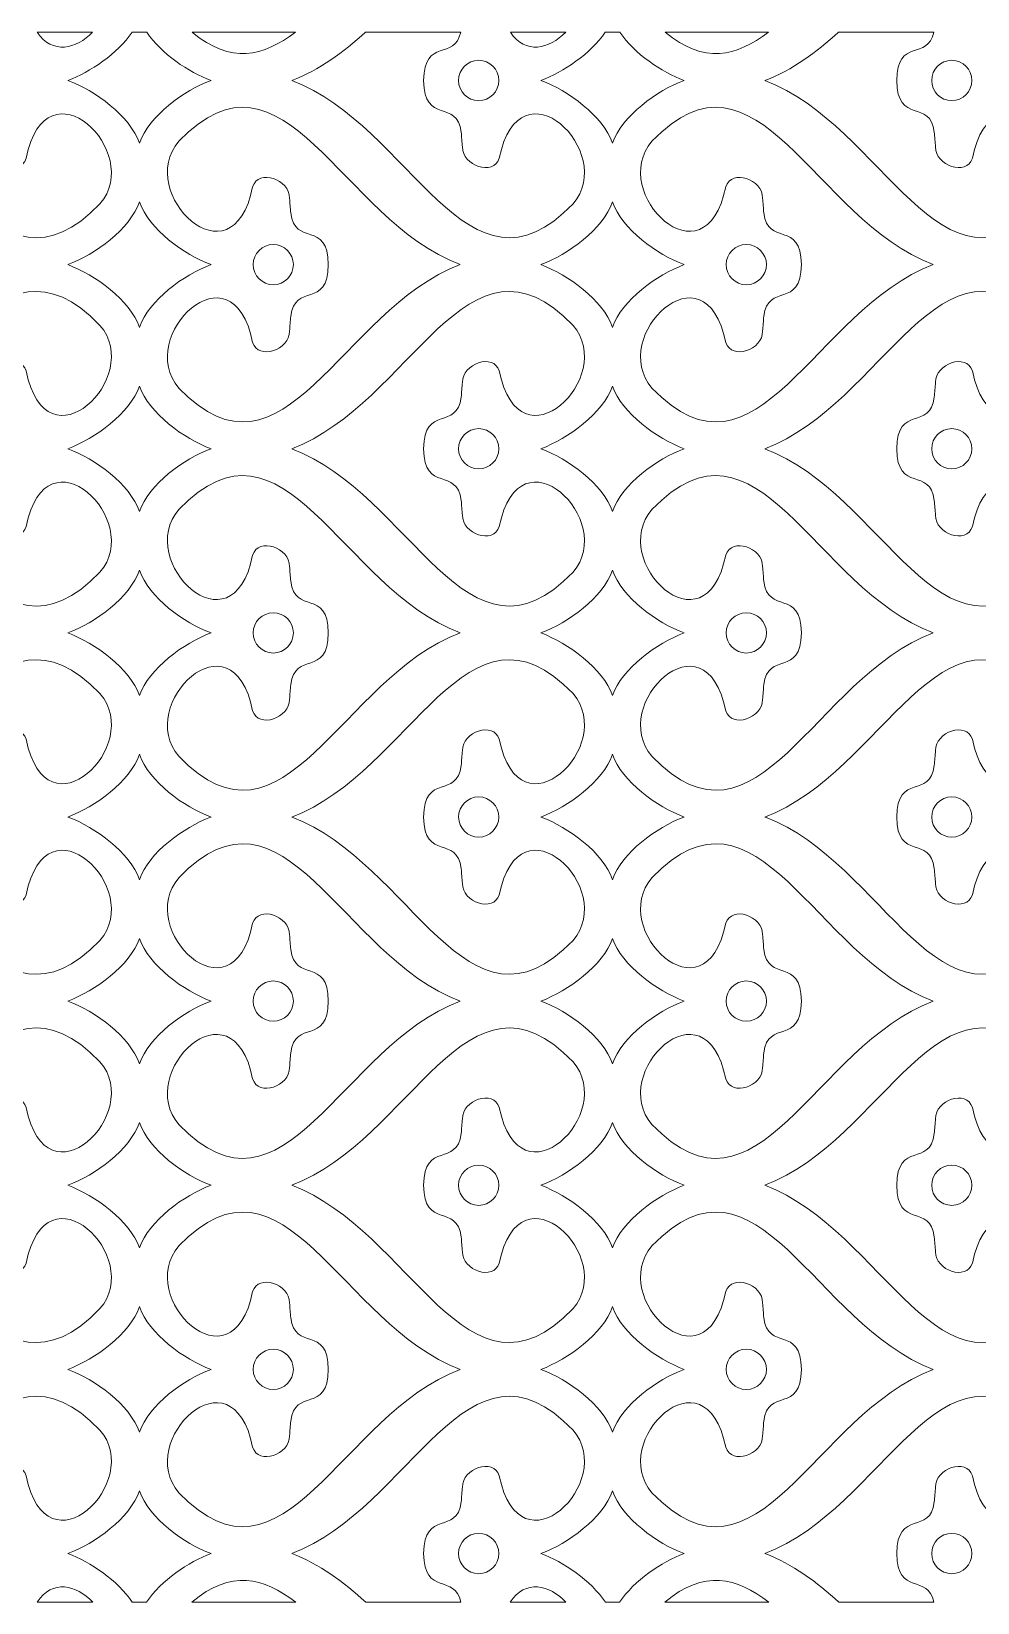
# Model space of a CAD drawing. Header units: millimetres. Extents: x -1200 to 1200, y -590 to 590.
# Drawn here: x -615 to 96, y -590 to 590 of the extents above; entities that cross this region are included whole.
import ezdxf

# ---------------------------------------------------------------- set-up
doc = ezdxf.new("R2010")
doc.units = ezdxf.units.MM
doc.header["$MEASUREMENT"] = 0
doc.layers.add('Layer 1', color=7, linetype='Continuous')

msp = doc.modelspace()

# ---------------------------------------------------------------- linework, layer by layer
at = {"layer": 'Layer 1', "color": 250, "lineweight": 9}
for points, knots in [([(-292.5766, 415.2334), (-382.4827, 381.319), (-424.5152, 239.9721), (-503.9863, 322.4812), (-537.3834, 361.3686), (-463.7061, 432.4113), (-448.527, 356.7357), (-444.083, 343.17), (-420.6633, 351.1255), (-420.7895, 365.2993), (-420.4896, 369.0056), (-420.1974, 372.712), (-419.8976, 376.4183), (-416.7954, 401.8341), (-391.9626, 381.6303), (-391.6629, 415.2334), (-391.9626, 448.8363), (-416.7954, 428.6253), (-419.8976, 454.0411), (-420.1974, 457.7474), (-420.4896, 461.461), (-420.7895, 465.1745), (-420.6633, 479.3338), (-444.083, 487.2966), (-448.527, 473.7309), (-463.7061, 398.0627), (-537.3834, 469.098), (-503.9863, 507.9854), (-424.5152, 590.4945), (-382.4827, 449.1549), (-292.5766, 415.2334)], [0, 0, 0, 0, 0.1, 0.1, 0.1, 0.2, 0.2, 0.2, 0.3, 0.3, 0.3, 0.4, 0.4, 0.4, 0.5, 0.5, 0.5, 0.6, 0.6, 0.6, 0.7, 0.7, 0.7, 0.8, 0.8, 0.8, 0.9, 0.9, 0.9, 1, 1, 1, 1]), ([(63.1012, 415.2334), (-26.8048, 381.319), (-68.8373, 239.9721), (-148.3085, 322.4812), (-181.7055, 361.3686), (-108.0282, 432.4113), (-92.8492, 356.7357), (-88.4051, 343.17), (-64.9854, 351.1255), (-65.1118, 365.2993), (-64.8118, 369.0056), (-64.5197, 372.712), (-64.2197, 376.4183), (-61.1176, 401.8341), (-36.2849, 381.6303), (-35.9849, 415.2334), (-36.2849, 448.8363), (-61.1176, 428.6253), (-64.2197, 454.0411), (-64.5197, 457.7474), (-64.8118, 461.461), (-65.1118, 465.1745), (-64.9854, 479.3338), (-88.4051, 487.2966), (-92.8492, 473.7309), (-108.0282, 398.0627), (-181.7055, 469.098), (-148.3085, 507.9854), (-68.8373, 590.4945), (-26.8048, 449.1549), (63.1012, 415.2334)], [0, 0, 0, 0, 0.1, 0.1, 0.1, 0.2, 0.2, 0.2, 0.3, 0.3, 0.3, 0.4, 0.4, 0.4, 0.5, 0.5, 0.5, 0.6, 0.6, 0.6, 0.7, 0.7, 0.7, 0.8, 0.8, 0.8, 0.9, 0.9, 0.9, 1, 1, 1, 1]), ([(-774.7228, 553.6268), (-754.0821, 561.4145), (-735.9694, 574.8698), (-719.3435, 589.9734), (-719.3435, 589.9734), (-647.8016, 589.9734), (-647.8016, 589.9734), (-652.192, 568.3625), (-675.3471, 586.0766), (-675.6367, 553.6268), (-675.3367, 520.0309), (-650.504, 540.2421), (-647.402, 514.8335), (-647.1098, 511.1199), (-646.8098, 507.3991), (-646.5099, 503.6928), (-646.6363, 489.5335), (-623.2165, 481.5634), (-618.7803, 495.1291), (-603.5933, 570.8047), (-529.9161, 499.7693), (-563.3132, 460.8963), (-642.792, 378.3729), (-684.8167, 519.7124), (-774.7228, 553.6268)], [0, 0, 0, 0, 0.125, 0.125, 0.125, 0.25, 0.25, 0.25, 0.375, 0.375, 0.375, 0.5, 0.5, 0.5, 0.625, 0.625, 0.625, 0.75, 0.75, 0.75, 0.875, 0.875, 0.875, 1, 1, 1, 1]), ([(-568.8462, 589.9734), (-581.2634, 577.152), (-599.0767, 572.8917), (-610.4552, 589.9734), (-610.4552, 589.9734), (-568.8462, 589.9734), (-568.8462, 589.9734)], [0, 0, 0, 0, 0.5, 0.5, 0.5, 1, 1, 1, 1]), ([(-533.6498, 506.4652), (-540.6985, 527.0093), (-567.1495, 546.0983), (-587.5224, 553.6412), (-570.7929, 559.8233), (-549.9675, 573.7916), (-539.15, 589.9734), (-539.15, 589.9734), (-528.1495, 589.9734), (-528.1495, 589.9734), (-517.3319, 573.7916), (-496.5067, 559.8233), (-479.7772, 553.6412), (-500.1501, 546.0983), (-526.6087, 527.0093), (-533.6498, 506.4652)], [0, 0, 0, 0, 0.2, 0.2, 0.2, 0.4, 0.4, 0.4, 0.6, 0.6, 0.6, 0.8, 0.8, 0.8, 1, 1, 1, 1]), ([(-494.0374, 589.9734), (-464.8018, 565.4763), (-440.5077, 571.6462), (-416.3887, 589.9734), (-416.3887, 589.9734), (-494.0374, 589.9734), (-494.0374, 589.9734)], [0, 0, 0, 0, 0.5, 0.5, 0.5, 1, 1, 1, 1]), ([(-419.0451, 553.6268), (-398.4044, 561.4145), (-380.2917, 574.8698), (-363.6658, 589.9734), (-363.6658, 589.9734), (-292.1237, 589.9734), (-292.1237, 589.9734), (-296.5142, 568.3625), (-319.6693, 586.0766), (-319.9588, 553.6268), (-319.6589, 520.0309), (-294.8262, 540.2421), (-291.7241, 514.8335), (-291.4319, 511.1199), (-291.1322, 507.3991), (-290.8322, 503.6928), (-290.9584, 489.5335), (-267.5387, 481.5634), (-263.1025, 495.1291), (-247.9156, 570.8047), (-174.2383, 499.7693), (-207.6355, 460.8963), (-287.1143, 378.3729), (-329.139, 519.7124), (-419.0451, 553.6268)], [0, 0, 0, 0, 0.125, 0.125, 0.125, 0.25, 0.25, 0.25, 0.375, 0.375, 0.375, 0.5, 0.5, 0.5, 0.625, 0.625, 0.625, 0.75, 0.75, 0.75, 0.875, 0.875, 0.875, 1, 1, 1, 1]), ([(-213.1685, 589.9734), (-225.5856, 577.152), (-243.3989, 572.8917), (-254.7774, 589.9734), (-254.7774, 589.9734), (-213.1685, 589.9734), (-213.1685, 589.9734)], [0, 0, 0, 0, 0.5, 0.5, 0.5, 1, 1, 1, 1]), ([(-177.9719, 506.4652), (-185.0207, 527.0093), (-211.4716, 546.0983), (-231.8445, 553.6412), (-215.115, 559.8233), (-194.2897, 573.7916), (-183.4721, 589.9734), (-183.4721, 589.9734), (-172.4717, 589.9734), (-172.4717, 589.9734), (-161.6541, 573.7916), (-140.8288, 559.8233), (-124.0992, 553.6412), (-144.4722, 546.0983), (-170.9311, 527.0093), (-177.9719, 506.4652)], [0, 0, 0, 0, 0.2, 0.2, 0.2, 0.4, 0.4, 0.4, 0.6, 0.6, 0.6, 0.8, 0.8, 0.8, 1, 1, 1, 1]), ([(-138.3596, 589.9734), (-109.124, 565.4763), (-84.8299, 571.6462), (-60.7109, 589.9734), (-60.7109, 589.9734), (-138.3596, 589.9734), (-138.3596, 589.9734)], [0, 0, 0, 0, 0.5, 0.5, 0.5, 1, 1, 1, 1]), ([(-63.3672, 553.6268), (-42.7265, 561.4145), (-24.6138, 574.8698), (-7.9879, 589.9734), (-7.9879, 589.9734), (63.5543, 589.9734), (63.5543, 589.9734), (59.1636, 568.3625), (36.0084, 586.0766), (35.719, 553.6268), (36.0188, 520.0309), (60.8516, 540.2421), (63.9539, 514.8335), (64.2457, 511.1199), (64.5457, 507.3991), (64.8457, 503.6928), (64.7195, 489.5335), (88.1393, 481.5634), (92.5753, 495.1291), (107.7623, 570.8047), (181.4396, 499.7693), (148.0424, 460.8963), (68.5635, 378.3729), (26.5389, 519.7124), (-63.3672, 553.6268)], [0, 0, 0, 0, 0.125, 0.125, 0.125, 0.25, 0.25, 0.25, 0.375, 0.375, 0.375, 0.5, 0.5, 0.5, 0.625, 0.625, 0.625, 0.75, 0.75, 0.75, 0.875, 0.875, 0.875, 1, 1, 1, 1]), ([(-263.4578, 553.6268), (-263.4578, 561.9804), (-270.246, 568.7706), (-278.5736, 568.7706), (-286.9012, 568.7706), (-293.6974, 561.9804), (-293.6974, 553.6268), (-293.6974, 545.2875), (-286.9012, 538.4902), (-278.5736, 538.4902), (-270.246, 538.4902), (-263.4578, 545.2875), (-263.4578, 553.6268)], [0, 0, 0, 0, 0.25, 0.25, 0.25, 0.5, 0.5, 0.5, 0.75, 0.75, 0.75, 1, 1, 1, 1]), ([(92.2201, 553.6268), (92.2201, 561.9804), (85.4317, 568.7706), (77.1042, 568.7706), (68.7768, 568.7706), (61.9805, 561.9804), (61.9805, 553.6268), (61.9805, 545.2875), (68.7768, 538.4902), (77.1042, 538.4902), (85.4317, 538.4902), (92.2201, 545.2875), (92.2201, 553.6268)], [0, 0, 0, 0, 0.25, 0.25, 0.25, 0.5, 0.5, 0.5, 0.75, 0.75, 0.75, 1, 1, 1, 1]), ([(-533.6498, 368.0718), (-540.6985, 388.6159), (-567.1495, 407.7049), (-587.5224, 415.2334), (-567.1495, 422.7691), (-540.6985, 441.8436), (-533.6498, 462.3948), (-526.6009, 441.8436), (-500.1501, 422.7691), (-479.7772, 415.2334), (-500.1501, 407.7049), (-526.6087, 388.6159), (-533.6498, 368.0718)], [0, 0, 0, 0, 0.25, 0.25, 0.25, 0.5, 0.5, 0.5, 0.75, 0.75, 0.75, 1, 1, 1, 1]), ([(-177.9719, 368.0718), (-185.0207, 388.6159), (-211.4716, 407.7049), (-231.8445, 415.2334), (-211.4716, 422.7691), (-185.0207, 441.8436), (-177.9719, 462.3948), (-170.9231, 441.8436), (-144.4722, 422.7691), (-124.0992, 415.2334), (-144.4722, 407.7049), (-170.9311, 388.6159), (-177.9719, 368.0718)], [0, 0, 0, 0, 0.25, 0.25, 0.25, 0.5, 0.5, 0.5, 0.75, 0.75, 0.75, 1, 1, 1, 1]), ([(-774.7228, 276.8326), (-684.8167, 242.9184), (-642.792, 101.5715), (-563.3132, 184.0806), (-529.9161, 222.968), (-603.5933, 294.0105), (-618.7803, 218.3351), (-623.2165, 204.7694), (-646.6363, 212.7321), (-646.5099, 226.8987), (-646.8098, 230.605), (-647.1098, 234.3186), (-647.402, 238.0249), (-650.504, 263.4407), (-675.3367, 243.2297), (-675.6367, 276.8326), (-675.3367, 310.4284), (-650.504, 290.2319), (-647.402, 315.6477), (-647.1098, 319.354), (-646.8098, 323.0603), (-646.5099, 326.7667), (-646.6363, 340.9404), (-623.2165, 348.896), (-618.7803, 335.3303), (-603.5933, 259.6547), (-529.9161, 330.6974), (-563.3132, 369.5775), (-642.792, 452.0939), (-684.8167, 310.7469), (-774.7228, 276.8326)], [0, 0, 0, 0, 0.1, 0.1, 0.1, 0.2, 0.2, 0.2, 0.3, 0.3, 0.3, 0.4, 0.4, 0.4, 0.5, 0.5, 0.5, 0.6, 0.6, 0.6, 0.7, 0.7, 0.7, 0.8, 0.8, 0.8, 0.9, 0.9, 0.9, 1, 1, 1, 1]), ([(-419.0451, 276.8326), (-329.139, 242.9184), (-287.1143, 101.5715), (-207.6355, 184.0806), (-174.2383, 222.968), (-247.9156, 294.0105), (-263.1025, 218.3351), (-267.5387, 204.7694), (-290.9584, 212.7321), (-290.8322, 226.8987), (-291.1322, 230.605), (-291.4319, 234.3186), (-291.7241, 238.0249), (-294.8262, 263.4407), (-319.6589, 243.2297), (-319.9588, 276.8326), (-319.6589, 310.4284), (-294.8262, 290.2319), (-291.7241, 315.6477), (-291.4319, 319.354), (-291.1322, 323.0603), (-290.8322, 326.7667), (-290.9584, 340.9404), (-267.5387, 348.896), (-263.1025, 335.3303), (-247.9156, 259.6547), (-174.2383, 330.6974), (-207.6355, 369.5775), (-287.1143, 452.0939), (-329.139, 310.7469), (-419.0451, 276.8326)], [0, 0, 0, 0, 0.1, 0.1, 0.1, 0.2, 0.2, 0.2, 0.3, 0.3, 0.3, 0.4, 0.4, 0.4, 0.5, 0.5, 0.5, 0.6, 0.6, 0.6, 0.7, 0.7, 0.7, 0.8, 0.8, 0.8, 0.9, 0.9, 0.9, 1, 1, 1, 1]), ([(-63.3672, 276.8326), (26.5389, 242.9184), (68.5635, 101.5715), (148.0424, 184.0806), (181.4396, 222.968), (107.7623, 294.0105), (92.5753, 218.3351), (88.1393, 204.7694), (64.7195, 212.7321), (64.8457, 226.8987), (64.5457, 230.605), (64.2457, 234.3186), (63.9539, 238.0249), (60.8516, 263.4407), (36.0188, 243.2297), (35.719, 276.8326), (36.0188, 310.4284), (60.8516, 290.2319), (63.9539, 315.6477), (64.2457, 319.354), (64.5457, 323.0603), (64.8457, 326.7667), (64.7195, 340.9404), (88.1393, 348.896), (92.5753, 335.3303), (107.7623, 259.6547), (181.4396, 330.6974), (148.0424, 369.5775), (68.5635, 452.0939), (26.5389, 310.7469), (-63.3672, 276.8326)], [0, 0, 0, 0, 0.1, 0.1, 0.1, 0.2, 0.2, 0.2, 0.3, 0.3, 0.3, 0.4, 0.4, 0.4, 0.5, 0.5, 0.5, 0.6, 0.6, 0.6, 0.7, 0.7, 0.7, 0.8, 0.8, 0.8, 0.9, 0.9, 0.9, 1, 1, 1, 1]), ([(-448.164, 415.2334), (-448.164, 406.8941), (-441.3757, 400.0968), (-433.0479, 400.0968), (-424.7205, 400.0968), (-417.9321, 406.8941), (-417.9321, 415.2334), (-417.9321, 423.5726), (-424.7205, 430.3772), (-433.0479, 430.3772), (-441.3757, 430.3772), (-448.164, 423.5726), (-448.164, 415.2334)], [0, 0, 0, 0, 0.25, 0.25, 0.25, 0.5, 0.5, 0.5, 0.75, 0.75, 0.75, 1, 1, 1, 1]), ([(-92.4861, 415.2334), (-92.4861, 406.8941), (-85.6977, 400.0968), (-77.3702, 400.0968), (-69.0426, 400.0968), (-62.2542, 406.8941), (-62.2542, 415.2334), (-62.2542, 423.5726), (-69.0426, 430.3772), (-77.3702, 430.3772), (-85.6977, 430.3772), (-92.4861, 423.5726), (-92.4861, 415.2334)], [0, 0, 0, 0, 0.25, 0.25, 0.25, 0.5, 0.5, 0.5, 0.75, 0.75, 0.75, 1, 1, 1, 1]), ([(-533.6498, 229.664), (-540.6985, 250.2152), (-567.1495, 269.3041), (-587.5224, 276.8326), (-567.1495, 284.3611), (-540.6985, 303.4501), (-533.6498, 323.9941), (-526.6009, 303.4501), (-500.1501, 284.3611), (-479.7772, 276.8326), (-500.1501, 269.3041), (-526.6087, 250.2152), (-533.6498, 229.664)], [0, 0, 0, 0, 0.25, 0.25, 0.25, 0.5, 0.5, 0.5, 0.75, 0.75, 0.75, 1, 1, 1, 1]), ([(-177.9719, 229.664), (-185.0207, 250.2152), (-211.4716, 269.3041), (-231.8445, 276.8326), (-211.4716, 284.3611), (-185.0207, 303.4501), (-177.9719, 323.9941), (-170.9231, 303.4501), (-144.4722, 284.3611), (-124.0992, 276.8326), (-144.4722, 269.3041), (-170.9311, 250.2152), (-177.9719, 229.664)], [0, 0, 0, 0, 0.25, 0.25, 0.25, 0.5, 0.5, 0.5, 0.75, 0.75, 0.75, 1, 1, 1, 1]), ([(-292.5766, 138.4392), (-382.4827, 172.3535), (-424.5152, 313.6931), (-503.9863, 231.1697), (-537.3834, 192.2966), (-463.7061, 121.2613), (-448.527, 196.9369), (-444.083, 210.5026), (-420.6633, 202.5397), (-420.7895, 188.3732), (-420.4896, 184.6668), (-420.1974, 180.9533), (-419.8976, 177.2325), (-416.7954, 151.8239), (-391.9626, 172.035), (-391.6629, 138.4392), (-391.9626, 104.8362), (-416.7954, 125.0401), (-419.8976, 99.6241), (-420.1974, 95.9179), (-420.4896, 92.2116), (-420.7895, 88.498), (-420.6633, 74.3315), (-444.083, 66.3614), (-448.527, 79.9343), (-463.7061, 155.6027), (-537.3834, 84.5672), (-503.9863, 45.6871), (-424.5152, -36.8293), (-382.4827, 104.5249), (-292.5766, 138.4392)], [0, 0, 0, 0, 0.1, 0.1, 0.1, 0.2, 0.2, 0.2, 0.3, 0.3, 0.3, 0.4, 0.4, 0.4, 0.5, 0.5, 0.5, 0.6, 0.6, 0.6, 0.7, 0.7, 0.7, 0.8, 0.8, 0.8, 0.9, 0.9, 0.9, 1, 1, 1, 1]), ([(63.1012, 138.4392), (-26.8048, 172.3535), (-68.8373, 313.6931), (-148.3085, 231.1697), (-181.7055, 192.2966), (-108.0282, 121.2613), (-92.8492, 196.9369), (-88.4051, 210.5026), (-64.9854, 202.5397), (-65.1118, 188.3732), (-64.8118, 184.6668), (-64.5197, 180.9533), (-64.2197, 177.2325), (-61.1176, 151.8239), (-36.2849, 172.035), (-35.9849, 138.4392), (-36.2849, 104.8362), (-61.1176, 125.0401), (-64.2197, 99.6241), (-64.5197, 95.9179), (-64.8118, 92.2116), (-65.1118, 88.498), (-64.9854, 74.3315), (-88.4051, 66.3614), (-92.8492, 79.9343), (-108.0282, 155.6027), (-181.7055, 84.5672), (-148.3085, 45.6871), (-68.8373, -36.8293), (-26.8048, 104.5249), (63.1012, 138.4392)], [0, 0, 0, 0, 0.1, 0.1, 0.1, 0.2, 0.2, 0.2, 0.3, 0.3, 0.3, 0.4, 0.4, 0.4, 0.5, 0.5, 0.5, 0.6, 0.6, 0.6, 0.7, 0.7, 0.7, 0.8, 0.8, 0.8, 0.9, 0.9, 0.9, 1, 1, 1, 1]), ([(-263.4578, 276.8326), (-263.4578, 268.4934), (-270.246, 261.6889), (-278.5736, 261.6889), (-286.9012, 261.6889), (-293.6974, 268.4934), (-293.6974, 276.8326), (-293.6974, 285.1718), (-286.9012, 291.9692), (-278.5736, 291.9692), (-270.246, 291.9692), (-263.4578, 285.1718), (-263.4578, 276.8326)], [0, 0, 0, 0, 0.25, 0.25, 0.25, 0.5, 0.5, 0.5, 0.75, 0.75, 0.75, 1, 1, 1, 1]), ([(92.2201, 276.8326), (92.2201, 268.4934), (85.4317, 261.6889), (77.1042, 261.6889), (68.7768, 261.6889), (61.9805, 268.4934), (61.9805, 276.8326), (61.9805, 285.1718), (68.7768, 291.9692), (77.1042, 291.9692), (85.4317, 291.9692), (92.2201, 285.1718), (92.2201, 276.8326)], [0, 0, 0, 0, 0.25, 0.25, 0.25, 0.5, 0.5, 0.5, 0.75, 0.75, 0.75, 1, 1, 1, 1]), ([(-533.6498, 91.2705), (-540.6985, 111.8145), (-567.1495, 130.8891), (-587.5224, 138.4392), (-567.1495, 145.9677), (-540.6985, 165.0494), (-533.6498, 185.6007), (-526.6009, 165.0494), (-500.1501, 145.9677), (-479.7772, 138.4392), (-500.1501, 130.8891), (-526.6087, 111.8145), (-533.6498, 91.2705)], [0, 0, 0, 0, 0.25, 0.25, 0.25, 0.5, 0.5, 0.5, 0.75, 0.75, 0.75, 1, 1, 1, 1]), ([(-177.9719, 91.2705), (-185.0207, 111.8145), (-211.4716, 130.8891), (-231.8445, 138.4392), (-211.4716, 145.9677), (-185.0207, 165.0494), (-177.9719, 185.6007), (-170.9231, 165.0494), (-144.4722, 145.9677), (-124.0992, 138.4392), (-144.4722, 130.8891), (-170.9311, 111.8145), (-177.9719, 91.2705)], [0, 0, 0, 0, 0.25, 0.25, 0.25, 0.5, 0.5, 0.5, 0.75, 0.75, 0.75, 1, 1, 1, 1]), ([(-774.7228, 0.0314), (-684.8167, 33.9528), (-642.792, 175.2853), (-563.3132, 92.7762), (-529.9161, 53.9032), (-603.5933, -17.1393), (-618.7803, 58.5361), (-623.2165, 72.1018), (-646.6363, 64.1391), (-646.5099, 49.9725), (-646.8098, 46.259), (-647.1098, 42.5526), (-647.402, 38.8391), (-650.504, 13.4305), (-675.3367, 33.6343), (-675.6367, 0.0314), (-675.6367, 0.0168), (-675.6367, -0.0121), (-675.6367, -0.0266), (-675.2736, -33.4342), (-650.4961, -13.3244), (-647.402, -38.7041), (-647.1098, -42.4176), (-646.8098, -46.124), (-646.5099, -49.8303), (-646.6363, -64.004), (-623.2165, -71.9596), (-618.7803, -58.3939), (-603.5933, 17.2816), (-529.9161, -53.7682), (-563.3132, -92.6411), (-642.6897, -175.0489), (-684.7141, -34.1581), (-774.3991, -0.0266), (-774.3991, -0.0266), (-774.5729, -0.0266), (-774.5729, -0.0266), (-774.6283, -0.0121), (-774.6755, 0.0168), (-774.7228, 0.0314)], [0, 0, 0, 0, 0.076923077, 0.076923077, 0.076923077, 0.153846154, 0.153846154, 0.153846154, 0.230769231, 0.230769231, 0.230769231, 0.307692308, 0.307692308, 0.307692308, 0.384615385, 0.384615385, 0.384615385, 0.461538462, 0.461538462, 0.461538462, 0.538461538, 0.538461538, 0.538461538, 0.615384615, 0.615384615, 0.615384615, 0.692307692, 0.692307692, 0.692307692, 0.769230769, 0.769230769, 0.769230769, 0.846153846, 0.846153846, 0.846153846, 0.923076923, 0.923076923, 0.923076923, 1, 1, 1, 1]), ([(-419.0451, 0.0314), (-329.139, 33.9528), (-287.1143, 175.2853), (-207.6355, 92.7762), (-174.2383, 53.9032), (-247.9156, -17.1393), (-263.1025, 58.5361), (-267.5387, 72.1018), (-290.9584, 64.1391), (-290.8322, 49.9725), (-291.1322, 46.259), (-291.4319, 42.5526), (-291.7241, 38.8391), (-294.8262, 13.4305), (-319.6589, 33.6343), (-319.9588, 0.0314), (-319.9588, 0.0168), (-319.9588, -0.0121), (-319.9588, -0.0266), (-319.5958, -33.4342), (-294.8182, -13.3244), (-291.7241, -38.7041), (-291.4319, -42.4176), (-291.1322, -46.124), (-290.8322, -49.8303), (-290.9584, -64.004), (-267.5387, -71.9596), (-263.1025, -58.3939), (-247.9156, 17.2816), (-174.2383, -53.7682), (-207.6355, -92.6411), (-287.0117, -175.0489), (-329.0363, -34.1581), (-418.7215, -0.0266), (-418.7215, -0.0266), (-418.895, -0.0266), (-418.895, -0.0266), (-418.9504, -0.0121), (-418.9977, 0.0168), (-419.0451, 0.0314)], [0, 0, 0, 0, 0.076923077, 0.076923077, 0.076923077, 0.153846154, 0.153846154, 0.153846154, 0.230769231, 0.230769231, 0.230769231, 0.307692308, 0.307692308, 0.307692308, 0.384615385, 0.384615385, 0.384615385, 0.461538462, 0.461538462, 0.461538462, 0.538461538, 0.538461538, 0.538461538, 0.615384615, 0.615384615, 0.615384615, 0.692307692, 0.692307692, 0.692307692, 0.769230769, 0.769230769, 0.769230769, 0.846153846, 0.846153846, 0.846153846, 0.923076923, 0.923076923, 0.923076923, 1, 1, 1, 1]), ([(-63.3672, 0.0314), (26.5389, 33.9528), (68.5635, 175.2853), (148.0424, 92.7762), (181.4396, 53.9032), (107.7623, -17.1393), (92.5753, 58.5361), (88.1393, 72.1018), (64.7195, 64.1391), (64.8457, 49.9725), (64.5457, 46.259), (64.2457, 42.5526), (63.9539, 38.8391), (60.8516, 13.4305), (36.0188, 33.6343), (35.719, 0.0314), (35.719, 0.0168), (35.719, -0.0121), (35.719, -0.0266), (36.082, -33.4342), (60.8594, -13.3244), (63.9539, -38.7041), (64.2457, -42.4176), (64.5457, -46.124), (64.8457, -49.8303), (64.7195, -64.004), (88.1393, -71.9596), (92.5753, -58.3939), (107.7623, 17.2816), (181.4396, -53.7682), (148.0424, -92.6411), (68.6662, -175.0489), (26.6415, -34.1581), (-63.0436, -0.0266), (-63.0436, -0.0266), (-63.2173, -0.0266), (-63.2173, -0.0266), (-63.2725, -0.0121), (-63.3199, 0.0168), (-63.3672, 0.0314)], [0, 0, 0, 0, 0.076923077, 0.076923077, 0.076923077, 0.153846154, 0.153846154, 0.153846154, 0.230769231, 0.230769231, 0.230769231, 0.307692308, 0.307692308, 0.307692308, 0.384615385, 0.384615385, 0.384615385, 0.461538462, 0.461538462, 0.461538462, 0.538461538, 0.538461538, 0.538461538, 0.615384615, 0.615384615, 0.615384615, 0.692307692, 0.692307692, 0.692307692, 0.769230769, 0.769230769, 0.769230769, 0.846153846, 0.846153846, 0.846153846, 0.923076923, 0.923076923, 0.923076923, 1, 1, 1, 1]), ([(-448.164, 138.4392), (-448.164, 146.7784), (-441.3757, 153.5758), (-433.0479, 153.5758), (-424.7205, 153.5758), (-417.9321, 146.7784), (-417.9321, 138.4392), (-417.9321, 130.0928), (-424.7205, 123.2954), (-433.0479, 123.2954), (-441.3757, 123.2954), (-448.164, 130.0928), (-448.164, 138.4392)], [0, 0, 0, 0, 0.25, 0.25, 0.25, 0.5, 0.5, 0.5, 0.75, 0.75, 0.75, 1, 1, 1, 1]), ([(-92.4861, 138.4392), (-92.4861, 146.7784), (-85.6977, 153.5758), (-77.3702, 153.5758), (-69.0426, 153.5758), (-62.2542, 146.7784), (-62.2542, 138.4392), (-62.2542, 130.0928), (-69.0426, 123.2954), (-77.3702, 123.2954), (-85.6977, 123.2954), (-92.4861, 130.0928), (-92.4861, 138.4392)], [0, 0, 0, 0, 0.25, 0.25, 0.25, 0.5, 0.5, 0.5, 0.75, 0.75, 0.75, 1, 1, 1, 1]), ([(-587.3565, -0.0266), (-587.4119, -0.0121), (-587.4671, 0.0168), (-587.5224, 0.0314), (-567.1495, 7.5671), (-540.6985, 26.6416), (-533.6498, 47.2), (-526.6009, 26.6416), (-500.1501, 7.5671), (-479.7772, 0.0314), (-479.8324, 0.0168), (-479.8876, -0.0121), (-479.9429, -0.0266), (-479.9429, -0.0266), (-480.1245, -0.0266), (-480.1245, -0.0266), (-500.45, -7.6564), (-526.6483, -26.6368), (-533.6498, -47.0577), (-540.6591, -26.6368), (-566.8495, -7.6564), (-587.175, -0.0266), (-587.175, -0.0266), (-587.3565, -0.0266), (-587.3565, -0.0266)], [0, 0, 0, 0, 0.125, 0.125, 0.125, 0.25, 0.25, 0.25, 0.375, 0.375, 0.375, 0.5, 0.5, 0.5, 0.625, 0.625, 0.625, 0.75, 0.75, 0.75, 0.875, 0.875, 0.875, 1, 1, 1, 1]), ([(-292.5766, -138.297), (-382.4827, -172.2113), (-424.5152, -313.5582), (-503.9863, -231.0491), (-537.3834, -192.169), (-463.7061, -121.119), (-448.527, -196.7946), (-444.083, -210.3603), (-420.6633, -202.4048), (-420.7895, -188.2309), (-420.4896, -184.5246), (-420.1974, -180.8184), (-419.8976, -177.1048), (-416.7954, -151.6889), (-391.9626, -171.9), (-391.6629, -138.297), (-391.9626, -104.7011), (-416.7954, -124.8978), (-419.8976, -99.4892), (-420.1974, -95.7757), (-420.4896, -92.0693), (-420.7895, -88.363), (-420.6633, -74.1893), (-444.083, -66.2336), (-448.527, -79.7993), (-463.7061, -155.4749), (-537.3834, -84.4323), (-503.9863, -45.552), (-424.5152, 36.9569), (-382.4827, -104.3827), (-292.5766, -138.297)], [0, 0, 0, 0, 0.1, 0.1, 0.1, 0.2, 0.2, 0.2, 0.3, 0.3, 0.3, 0.4, 0.4, 0.4, 0.5, 0.5, 0.5, 0.6, 0.6, 0.6, 0.7, 0.7, 0.7, 0.8, 0.8, 0.8, 0.9, 0.9, 0.9, 1, 1, 1, 1]), ([(-231.6789, -0.0266), (-231.734, -0.0121), (-231.7893, 0.0168), (-231.8445, 0.0314), (-211.4716, 7.5671), (-185.0207, 26.6416), (-177.9719, 47.2), (-170.9231, 26.6416), (-144.4722, 7.5671), (-124.0992, 0.0314), (-124.1544, 0.0168), (-124.2098, -0.0121), (-124.265, -0.0266), (-124.265, -0.0266), (-124.4466, -0.0266), (-124.4466, -0.0266), (-144.7722, -7.6564), (-170.9704, -26.6368), (-177.9719, -47.0577), (-184.9812, -26.6368), (-211.1716, -7.6564), (-231.4972, -0.0266), (-231.4972, -0.0266), (-231.6789, -0.0266), (-231.6789, -0.0266)], [0, 0, 0, 0, 0.125, 0.125, 0.125, 0.25, 0.25, 0.25, 0.375, 0.375, 0.375, 0.5, 0.5, 0.5, 0.625, 0.625, 0.625, 0.75, 0.75, 0.75, 0.875, 0.875, 0.875, 1, 1, 1, 1]), ([(63.1012, -138.297), (-26.8048, -172.2113), (-68.8373, -313.5582), (-148.3085, -231.0491), (-181.7055, -192.169), (-108.0282, -121.119), (-92.8492, -196.7946), (-88.4051, -210.3603), (-64.9854, -202.4048), (-65.1118, -188.2309), (-64.8118, -184.5246), (-64.5197, -180.8184), (-64.2197, -177.1048), (-61.1176, -151.6889), (-36.2849, -171.9), (-35.9849, -138.297), (-36.2849, -104.7011), (-61.1176, -124.8978), (-64.2197, -99.4892), (-64.5197, -95.7757), (-64.8118, -92.0693), (-65.1118, -88.363), (-64.9854, -74.1893), (-88.4051, -66.2336), (-92.8492, -79.7993), (-108.0282, -155.4749), (-181.7055, -84.4323), (-148.3085, -45.552), (-68.8373, 36.9569), (-26.8048, -104.3827), (63.1012, -138.297)], [0, 0, 0, 0, 0.1, 0.1, 0.1, 0.2, 0.2, 0.2, 0.3, 0.3, 0.3, 0.4, 0.4, 0.4, 0.5, 0.5, 0.5, 0.6, 0.6, 0.6, 0.7, 0.7, 0.7, 0.8, 0.8, 0.8, 0.9, 0.9, 0.9, 1, 1, 1, 1]), ([(-263.4578, 0.0314), (-263.4578, 8.3633), (-270.246, 15.1751), (-278.5736, 15.1751), (-286.9012, 15.1751), (-293.6974, 8.3633), (-293.6974, 0.0314), (-293.6974, 0.0168), (-293.6974, -0.0121), (-293.6974, -0.0266), (-293.6974, -0.0266), (-293.6896, -0.0266), (-293.6896, -0.0266), (-293.6263, -8.3006), (-286.8617, -15.0328), (-278.5736, -15.0328), (-270.2933, -15.0328), (-263.5287, -8.3006), (-263.4578, -0.0266), (-263.4578, -0.0121), (-263.4578, 0.0168), (-263.4578, 0.0314)], [0, 0, 0, 0, 0.142857143, 0.142857143, 0.142857143, 0.285714286, 0.285714286, 0.285714286, 0.428571429, 0.428571429, 0.428571429, 0.571428571, 0.571428571, 0.571428571, 0.714285714, 0.714285714, 0.714285714, 0.857142857, 0.857142857, 0.857142857, 1, 1, 1, 1]), ([(92.2201, 0.0314), (92.2201, 8.3633), (85.4317, 15.1751), (77.1042, 15.1751), (68.7768, 15.1751), (61.9805, 8.3633), (61.9805, 0.0314), (61.9805, 0.0168), (61.9805, -0.0121), (61.9805, -0.0266), (61.9805, -0.0266), (61.9883, -0.0266), (61.9883, -0.0266), (62.0513, -8.3006), (68.8161, -15.0328), (77.1042, -15.0328), (85.3843, -15.0328), (92.1491, -8.3006), (92.2201, -0.0266), (92.2201, -0.0121), (92.2201, 0.0168), (92.2201, 0.0314)], [0, 0, 0, 0, 0.142857143, 0.142857143, 0.142857143, 0.285714286, 0.285714286, 0.285714286, 0.428571429, 0.428571429, 0.428571429, 0.571428571, 0.571428571, 0.571428571, 0.714285714, 0.714285714, 0.714285714, 0.857142857, 0.857142857, 0.857142857, 1, 1, 1, 1]), ([(-533.6498, -185.4657), (-540.6985, -164.9144), (-567.1495, -145.8327), (-587.5224, -138.297), (-567.1495, -130.7685), (-540.6985, -111.6795), (-533.6498, -91.1354), (-526.6009, -111.6795), (-500.1501, -130.7685), (-479.7772, -138.297), (-500.1501, -145.8327), (-526.6087, -164.9144), (-533.6498, -185.4657)], [0, 0, 0, 0, 0.25, 0.25, 0.25, 0.5, 0.5, 0.5, 0.75, 0.75, 0.75, 1, 1, 1, 1]), ([(-177.9719, -185.4657), (-185.0207, -164.9144), (-211.4716, -145.8327), (-231.8445, -138.297), (-211.4716, -130.7685), (-185.0207, -111.6795), (-177.9719, -91.1354), (-170.9231, -111.6795), (-144.4722, -130.7685), (-124.0992, -138.297), (-144.4722, -145.8327), (-170.9311, -164.9144), (-177.9719, -185.4657)], [0, 0, 0, 0, 0.25, 0.25, 0.25, 0.5, 0.5, 0.5, 0.75, 0.75, 0.75, 1, 1, 1, 1]), ([(-774.7228, -276.6904), (-684.8167, -310.6047), (-642.792, -451.9588), (-563.3132, -369.4425), (-529.9161, -330.5624), (-603.5933, -259.5342), (-618.7803, -335.1952), (-623.2165, -348.7609), (-646.6363, -340.8054), (-646.5099, -326.6389), (-646.8098, -322.9181), (-647.1098, -319.2118), (-647.402, -315.5054), (-650.504, -290.0969), (-675.3367, -310.2934), (-675.6367, -276.6904), (-675.3367, -243.1019), (-650.504, -263.2984), (-647.402, -237.8899), (-647.1098, -234.1835), (-646.8098, -230.47), (-646.5099, -226.7564), (-646.6363, -212.5899), (-623.2165, -204.6271), (-618.7803, -218.1928), (-603.5933, -293.8683), (-529.9161, -222.8329), (-563.3132, -183.9528), (-642.792, -101.4365), (-684.8167, -242.7834), (-774.7228, -276.6904)], [0, 0, 0, 0, 0.1, 0.1, 0.1, 0.2, 0.2, 0.2, 0.3, 0.3, 0.3, 0.4, 0.4, 0.4, 0.5, 0.5, 0.5, 0.6, 0.6, 0.6, 0.7, 0.7, 0.7, 0.8, 0.8, 0.8, 0.9, 0.9, 0.9, 1, 1, 1, 1]), ([(-419.0451, -276.6904), (-329.139, -310.6047), (-287.1143, -451.9588), (-207.6355, -369.4425), (-174.2383, -330.5624), (-247.9156, -259.5342), (-263.1025, -335.1952), (-267.5387, -348.7609), (-290.9584, -340.8054), (-290.8322, -326.6389), (-291.1322, -322.9181), (-291.4319, -319.2118), (-291.7241, -315.5054), (-294.8262, -290.0969), (-319.6589, -310.2934), (-319.9588, -276.6904), (-319.6589, -243.1019), (-294.8262, -263.2984), (-291.7241, -237.8899), (-291.4319, -234.1835), (-291.1322, -230.47), (-290.8322, -226.7564), (-290.9584, -212.5899), (-267.5387, -204.6271), (-263.1025, -218.1928), (-247.9156, -293.8683), (-174.2383, -222.8329), (-207.6355, -183.9528), (-287.1143, -101.4365), (-329.139, -242.7834), (-419.0451, -276.6904)], [0, 0, 0, 0, 0.1, 0.1, 0.1, 0.2, 0.2, 0.2, 0.3, 0.3, 0.3, 0.4, 0.4, 0.4, 0.5, 0.5, 0.5, 0.6, 0.6, 0.6, 0.7, 0.7, 0.7, 0.8, 0.8, 0.8, 0.9, 0.9, 0.9, 1, 1, 1, 1]), ([(-63.3672, -276.6904), (26.5389, -310.6047), (68.5635, -451.9588), (148.0424, -369.4425), (181.4396, -330.5624), (107.7623, -259.5342), (92.5753, -335.1952), (88.1393, -348.7609), (64.7195, -340.8054), (64.8457, -326.6389), (64.5457, -322.9181), (64.2457, -319.2118), (63.9539, -315.5054), (60.8516, -290.0969), (36.0188, -310.2934), (35.719, -276.6904), (36.0188, -243.1019), (60.8516, -263.2984), (63.9539, -237.8899), (64.2457, -234.1835), (64.5457, -230.47), (64.8457, -226.7564), (64.7195, -212.5899), (88.1393, -204.6271), (92.5753, -218.1928), (107.7623, -293.8683), (181.4396, -222.8329), (148.0424, -183.9528), (68.5635, -101.4365), (26.5389, -242.7834), (-63.3672, -276.6904)], [0, 0, 0, 0, 0.1, 0.1, 0.1, 0.2, 0.2, 0.2, 0.3, 0.3, 0.3, 0.4, 0.4, 0.4, 0.5, 0.5, 0.5, 0.6, 0.6, 0.6, 0.7, 0.7, 0.7, 0.8, 0.8, 0.8, 0.9, 0.9, 0.9, 1, 1, 1, 1]), ([(-448.164, -138.297), (-448.164, -146.6362), (-441.3757, -153.4335), (-433.0479, -153.4335), (-424.7205, -153.4335), (-417.9321, -146.6362), (-417.9321, -138.297), (-417.9321, -129.9577), (-424.7205, -123.1531), (-433.0479, -123.1531), (-441.3757, -123.1531), (-448.164, -129.9577), (-448.164, -138.297)], [0, 0, 0, 0, 0.25, 0.25, 0.25, 0.5, 0.5, 0.5, 0.75, 0.75, 0.75, 1, 1, 1, 1]), ([(-92.4861, -138.297), (-92.4861, -146.6362), (-85.6977, -153.4335), (-77.3702, -153.4335), (-69.0426, -153.4335), (-62.2542, -146.6362), (-62.2542, -138.297), (-62.2542, -129.9577), (-69.0426, -123.1531), (-77.3702, -123.1531), (-85.6977, -123.1531), (-92.4861, -129.9577), (-92.4861, -138.297)], [0, 0, 0, 0, 0.25, 0.25, 0.25, 0.5, 0.5, 0.5, 0.75, 0.75, 0.75, 1, 1, 1, 1]), ([(-533.6498, -323.8591), (-540.6985, -303.3152), (-567.1495, -284.2406), (-587.5224, -276.6904), (-567.1495, -269.1619), (-540.6985, -250.0874), (-533.6498, -229.529), (-526.6009, -250.0874), (-500.1501, -269.1619), (-479.7772, -276.6904), (-500.1501, -284.2406), (-526.6087, -303.3152), (-533.6498, -323.8591)], [0, 0, 0, 0, 0.25, 0.25, 0.25, 0.5, 0.5, 0.5, 0.75, 0.75, 0.75, 1, 1, 1, 1]), ([(-177.9719, -323.8591), (-185.0207, -303.3152), (-211.4716, -284.2406), (-231.8445, -276.6904), (-211.4716, -269.1619), (-185.0207, -250.0874), (-177.9719, -229.529), (-170.9231, -250.0874), (-144.4722, -269.1619), (-124.0992, -276.6904), (-144.4722, -284.2406), (-170.9311, -303.3152), (-177.9719, -323.8591)], [0, 0, 0, 0, 0.25, 0.25, 0.25, 0.5, 0.5, 0.5, 0.75, 0.75, 0.75, 1, 1, 1, 1]), ([(-292.5766, -415.0983), (-382.4827, -381.184), (-424.5152, -239.8371), (-503.9863, -322.3534), (-537.3834, -361.2263), (-463.7061, -432.269), (-448.527, -356.5934), (-444.083, -343.035), (-420.6633, -350.9905), (-420.7895, -365.157), (-420.4896, -368.8706), (-420.1974, -372.5769), (-419.8976, -376.2833), (-416.7954, -401.699), (-391.9626, -381.4953), (-391.6629, -415.0983), (-391.9626, -448.7013), (-416.7954, -428.4975), (-419.8976, -453.9061), (-420.1974, -457.6124), (-420.4896, -461.3332), (-420.7895, -465.0395), (-420.6633, -479.206), (-444.083, -487.1617), (-448.527, -473.5959), (-463.7061, -397.9276), (-537.3834, -468.9702), (-503.9863, -507.8433), (-424.5152, -590.3522), (-382.4827, -449.0199), (-292.5766, -415.0983)], [0, 0, 0, 0, 0.1, 0.1, 0.1, 0.2, 0.2, 0.2, 0.3, 0.3, 0.3, 0.4, 0.4, 0.4, 0.5, 0.5, 0.5, 0.6, 0.6, 0.6, 0.7, 0.7, 0.7, 0.8, 0.8, 0.8, 0.9, 0.9, 0.9, 1, 1, 1, 1]), ([(63.1012, -415.0983), (-26.8048, -381.184), (-68.8373, -239.8371), (-148.3085, -322.3534), (-181.7055, -361.2263), (-108.0282, -432.269), (-92.8492, -356.5934), (-88.4051, -343.035), (-64.9854, -350.9905), (-65.1118, -365.157), (-64.8118, -368.8706), (-64.5197, -372.5769), (-64.2197, -376.2833), (-61.1176, -401.699), (-36.2849, -381.4953), (-35.9849, -415.0983), (-36.2849, -448.7013), (-61.1176, -428.4975), (-64.2197, -453.9061), (-64.5197, -457.6124), (-64.8118, -461.3332), (-65.1118, -465.0395), (-64.9854, -479.206), (-88.4051, -487.1617), (-92.8492, -473.5959), (-108.0282, -397.9276), (-181.7055, -468.9702), (-148.3085, -507.8433), (-68.8373, -590.3522), (-26.8048, -449.0199), (63.1012, -415.0983)], [0, 0, 0, 0, 0.1, 0.1, 0.1, 0.2, 0.2, 0.2, 0.3, 0.3, 0.3, 0.4, 0.4, 0.4, 0.5, 0.5, 0.5, 0.6, 0.6, 0.6, 0.7, 0.7, 0.7, 0.8, 0.8, 0.8, 0.9, 0.9, 0.9, 1, 1, 1, 1]), ([(-263.4578, -276.6904), (-263.4578, -285.0369), (-270.246, -291.8414), (-278.5736, -291.8414), (-286.9012, -291.8414), (-293.6974, -285.0369), (-293.6974, -276.6904), (-293.6974, -268.3584), (-286.9012, -261.5539), (-278.5736, -261.5539), (-270.246, -261.5539), (-263.4578, -268.3584), (-263.4578, -276.6904)], [0, 0, 0, 0, 0.25, 0.25, 0.25, 0.5, 0.5, 0.5, 0.75, 0.75, 0.75, 1, 1, 1, 1]), ([(92.2201, -276.6904), (92.2201, -285.0369), (85.4317, -291.8414), (77.1042, -291.8414), (68.7768, -291.8414), (61.9805, -285.0369), (61.9805, -276.6904), (61.9805, -268.3584), (68.7768, -261.5539), (77.1042, -261.5539), (85.4317, -261.5539), (92.2201, -268.3584), (92.2201, -276.6904)], [0, 0, 0, 0, 0.25, 0.25, 0.25, 0.5, 0.5, 0.5, 0.75, 0.75, 0.75, 1, 1, 1, 1]), ([(-533.6498, -462.2671), (-540.6985, -441.7086), (-567.1495, -422.634), (-587.5224, -415.0983), (-567.1495, -407.5626), (-540.6985, -388.4809), (-533.6498, -367.9296), (-526.6009, -388.4809), (-500.1501, -407.5626), (-479.7772, -415.0983), (-500.1501, -422.634), (-526.6087, -441.7086), (-533.6498, -462.2671)], [0, 0, 0, 0, 0.25, 0.25, 0.25, 0.5, 0.5, 0.5, 0.75, 0.75, 0.75, 1, 1, 1, 1]), ([(-177.9719, -462.2671), (-185.0207, -441.7086), (-211.4716, -422.634), (-231.8445, -415.0983), (-211.4716, -407.5626), (-185.0207, -388.4809), (-177.9719, -367.9296), (-170.9231, -388.4809), (-144.4722, -407.5626), (-124.0992, -415.0983), (-144.4722, -422.634), (-170.9311, -441.7086), (-177.9719, -462.2671)], [0, 0, 0, 0, 0.25, 0.25, 0.25, 0.5, 0.5, 0.5, 0.75, 0.75, 0.75, 1, 1, 1, 1]), ([(-774.7228, -553.5062), (-684.8167, -519.5846), (-642.792, -378.2306), (-563.3132, -460.7542), (-529.9161, -499.6271), (-603.5933, -570.6769), (-618.7803, -495.0086), (-623.2165, -481.4284), (-646.6363, -489.3985), (-646.5099, -503.565), (-646.8098, -507.2713), (-647.1098, -510.9849), (-647.402, -514.6912), (-650.504, -540.107), (-675.3367, -519.896), (-675.6367, -553.5062), (-675.3462, -586.0411), (-652.0481, -568.1145), (-647.7597, -590.0266), (-647.7597, -590.0266), (-719.1447, -590.0266), (-719.1447, -590.0266), (-735.8249, -574.8518), (-754, -561.3232), (-774.7228, -553.5062)], [0, 0, 0, 0, 0.125, 0.125, 0.125, 0.25, 0.25, 0.25, 0.375, 0.375, 0.375, 0.5, 0.5, 0.5, 0.625, 0.625, 0.625, 0.75, 0.75, 0.75, 0.875, 0.875, 0.875, 1, 1, 1, 1]), ([(-419.0451, -553.5062), (-329.139, -519.5846), (-287.1143, -378.2306), (-207.6355, -460.7542), (-174.2383, -499.6271), (-247.9156, -570.6769), (-263.1025, -495.0086), (-267.5387, -481.4284), (-290.9584, -489.3985), (-290.8322, -503.565), (-291.1322, -507.2713), (-291.4319, -510.9849), (-291.7241, -514.6912), (-294.8262, -540.107), (-319.6589, -519.896), (-319.9588, -553.5062), (-319.6684, -586.0411), (-296.3703, -568.1145), (-292.0818, -590.0266), (-292.0818, -590.0266), (-363.467, -590.0266), (-363.467, -590.0266), (-380.1472, -574.8518), (-398.3223, -561.3232), (-419.0451, -553.5062)], [0, 0, 0, 0, 0.125, 0.125, 0.125, 0.25, 0.25, 0.25, 0.375, 0.375, 0.375, 0.5, 0.5, 0.5, 0.625, 0.625, 0.625, 0.75, 0.75, 0.75, 0.875, 0.875, 0.875, 1, 1, 1, 1]), ([(-63.3672, -553.5062), (26.5389, -519.5846), (68.5635, -378.2306), (148.0424, -460.7542), (181.4396, -499.6271), (107.7623, -570.6769), (92.5753, -495.0086), (88.1393, -481.4284), (64.7195, -489.3985), (64.8457, -503.565), (64.5457, -507.2713), (64.2457, -510.9849), (63.9539, -514.6912), (60.8516, -540.107), (36.0188, -519.896), (35.719, -553.5062), (36.0093, -586.0411), (59.3075, -568.1145), (63.5962, -590.0266), (63.5962, -590.0266), (-7.7891, -590.0266), (-7.7891, -590.0266), (-24.4693, -574.8518), (-42.6444, -561.3232), (-63.3672, -553.5062)], [0, 0, 0, 0, 0.125, 0.125, 0.125, 0.25, 0.25, 0.25, 0.375, 0.375, 0.375, 0.5, 0.5, 0.5, 0.625, 0.625, 0.625, 0.75, 0.75, 0.75, 0.875, 0.875, 0.875, 1, 1, 1, 1]), ([(-448.164, -415.0983), (-448.164, -406.7591), (-441.3757, -399.9545), (-433.0479, -399.9545), (-424.7205, -399.9545), (-417.9321, -406.7591), (-417.9321, -415.0983), (-417.9321, -423.4303), (-424.7205, -430.2421), (-433.0479, -430.2421), (-441.3757, -430.2421), (-448.164, -423.4303), (-448.164, -415.0983)], [0, 0, 0, 0, 0.25, 0.25, 0.25, 0.5, 0.5, 0.5, 0.75, 0.75, 0.75, 1, 1, 1, 1]), ([(-92.4861, -415.0983), (-92.4861, -406.7591), (-85.6977, -399.9545), (-77.3702, -399.9545), (-69.0426, -399.9545), (-62.2542, -406.7591), (-62.2542, -415.0983), (-62.2542, -423.4303), (-69.0426, -430.2421), (-77.3702, -430.2421), (-85.6977, -430.2421), (-92.4861, -423.4303), (-92.4861, -415.0983)], [0, 0, 0, 0, 0.25, 0.25, 0.25, 0.5, 0.5, 0.5, 0.75, 0.75, 0.75, 1, 1, 1, 1]), ([(-539.0273, -590.0266), (-549.8096, -573.7713), (-570.7298, -559.7091), (-587.5224, -553.4917), (-567.1495, -545.9633), (-540.6985, -526.8887), (-533.6498, -506.3302), (-526.6009, -526.8887), (-500.1501, -545.9633), (-479.7772, -553.4917), (-496.5698, -559.7091), (-517.4951, -573.7713), (-528.275, -590.0266), (-528.275, -590.0266), (-539.0273, -590.0266), (-539.0273, -590.0266)], [0, 0, 0, 0, 0.2, 0.2, 0.2, 0.4, 0.4, 0.4, 0.6, 0.6, 0.6, 0.8, 0.8, 0.8, 1, 1, 1, 1]), ([(-183.3494, -590.0266), (-194.1318, -573.7713), (-215.0519, -559.7091), (-231.8445, -553.4917), (-211.4716, -545.9633), (-185.0207, -526.8887), (-177.9719, -506.3302), (-170.9231, -526.8887), (-144.4722, -545.9633), (-124.0992, -553.4917), (-140.8919, -559.7091), (-161.8174, -573.7713), (-172.5972, -590.0266), (-172.5972, -590.0266), (-183.3494, -590.0266), (-183.3494, -590.0266)], [0, 0, 0, 0, 0.2, 0.2, 0.2, 0.4, 0.4, 0.4, 0.6, 0.6, 0.6, 0.8, 0.8, 0.8, 1, 1, 1, 1]), ([(-263.4578, -553.5062), (-263.4578, -545.1525), (-270.246, -538.3624), (-278.5736, -538.3624), (-286.9012, -538.3624), (-293.6974, -545.1525), (-293.6974, -553.5062), (-293.6974, -561.8454), (-286.9012, -568.6428), (-278.5736, -568.6428), (-270.246, -568.6428), (-263.4578, -561.8454), (-263.4578, -553.5062)], [0, 0, 0, 0, 0.25, 0.25, 0.25, 0.5, 0.5, 0.5, 0.75, 0.75, 0.75, 1, 1, 1, 1]), ([(92.2201, -553.5062), (92.2201, -545.1525), (85.4317, -538.3624), (77.1042, -538.3624), (68.7768, -538.3624), (61.9805, -545.1525), (61.9805, -553.5062), (61.9805, -561.8454), (68.7768, -568.6428), (77.1042, -568.6428), (85.4317, -568.6428), (92.2201, -561.8454), (92.2201, -553.5062)], [0, 0, 0, 0, 0.25, 0.25, 0.25, 0.5, 0.5, 0.5, 0.75, 0.75, 0.75, 1, 1, 1, 1]), ([(-494.266, -590.0266), (-464.8278, -565.2211), (-440.4031, -571.504), (-416.1393, -590.0266), (-416.1393, -590.0266), (-494.266, -590.0266), (-494.266, -590.0266)], [0, 0, 0, 0, 0.5, 0.5, 0.5, 1, 1, 1, 1]), ([(-138.5882, -590.0266), (-109.1499, -565.2211), (-84.7254, -571.504), (-60.4615, -590.0266), (-60.4615, -590.0266), (-138.5882, -590.0266), (-138.5882, -590.0266)], [0, 0, 0, 0, 0.5, 0.5, 0.5, 1, 1, 1, 1]), ([(-610.5785, -590.0266), (-599.1482, -572.6401), (-581.1283, -577.0156), (-568.6601, -590.0266), (-568.6601, -590.0266), (-610.5785, -590.0266), (-610.5785, -590.0266)], [0, 0, 0, 0, 0.5, 0.5, 0.5, 1, 1, 1, 1]), ([(-254.9007, -590.0266), (-243.4704, -572.6401), (-225.4505, -577.0156), (-212.9823, -590.0266), (-212.9823, -590.0266), (-254.9007, -590.0266), (-254.9007, -590.0266)], [0, 0, 0, 0, 0.5, 0.5, 0.5, 1, 1, 1, 1])]:
    msp.add_open_spline(points, degree=3, knots=knots, dxfattribs=at)

doc.saveas('drawing.dxf')
